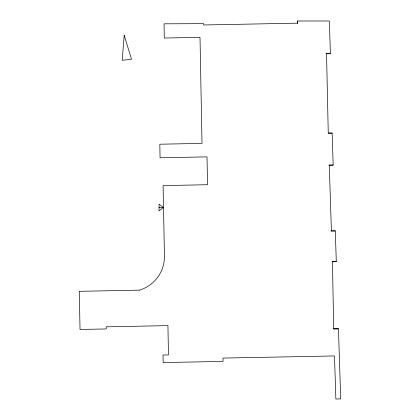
<?xml version="1.0" encoding="UTF-8"?>
<svg xmlns="http://www.w3.org/2000/svg" width="420" height="420" viewBox="0 0 420 420"><rect width="100%" height="100%" fill="white"/><g stroke="black" fill="none" stroke-linecap="round" stroke-linejoin="round"><path stroke-width="0.63" d="M163.385 207.543L159.043 210.903L159.043 204.141L163.385 207.543L159.043 207.543M139.335 290.147A34.928 34.928 0 0 0 164.441 255.754L163.097 185.588L207.543 184.727L207.008 156.87L160.067 157.773L159.821 144.212L202.015 143.393L200.004 37.343L164.288 38.041L164.041 23.825L203.611 23.662L203.637 24.974L297.455 23.174L297.413 21L329.364 21L330.388 53.361L326.54 53.44L328.256 133.156L332.152 133.072L333.175 165.065L329.28 165.144L331.411 230.974L335.302 230.89L336.289 261.655L332.435 261.734L333.706 328.87L338.457 328.792L340.709 398.916L335.879 399L334.483 355.95L222.983 358.076L223.046 361.394L163.18 362.586L163.018 355.005L168.462 354.926L167.932 325.637L106.202 326.823L106.244 328.955L80.026 329.448L79.291 291.312L139.34 290.162M325.894 53.45L330.388 53.361M332.388 261.728L336.289 261.655M328.372 133.145L332.152 133.072M328.766 165.149L333.175 165.065M330.855 230.969L335.302 230.89M333.375 328.886L338.457 328.792M297.413 21L297.47 23.593M124.205 35.38L122.194 60.28L131.534 59.299L124.205 35.38"/></g></svg>
